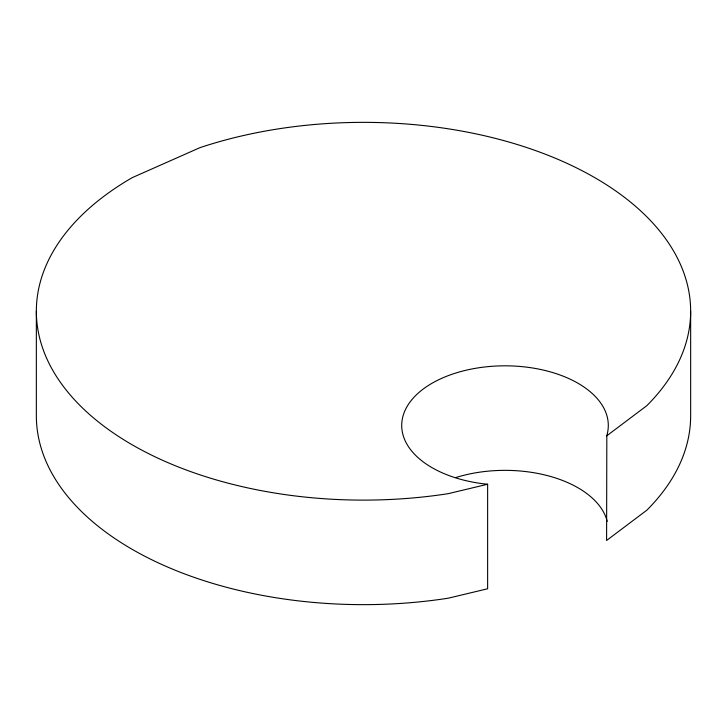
<?xml version="1.0" encoding="UTF-8"?>
<svg xmlns="http://www.w3.org/2000/svg" width="727" height="727" viewBox="0 0 727 727"><rect width="100%" height="100%" fill="white"/><g stroke="black" fill="none" stroke-linecap="round" stroke-linejoin="round"><path stroke-width="1.09" d="M690.65 311.238L690.65 415.762A327.15 188.875 0 0 1 646.821 510.209L606.591 540.479L606.827 435.491A103.298 59.632 0 0 0 522.395 366.672A103.298 59.632 0 0 0 403.194 415.417A103.298 59.632 0 0 0 487.626 484.246L487.626 588.77L448.168 598.212A327.15 188.875 0 0 1 36.35 415.762L36.35 311.238M606.591 435.946L646.821 405.675A327.15 188.875 0 0 0 594.831 177.679A327.15 188.875 0 0 0 199.925 147.663L132.169 177.679A327.15 188.875 0 0 0 80.179 405.675A327.15 188.875 0 0 0 448.168 493.678L487.626 484.246M455.729 477.575A103.298 59.632 0 0 1 607.227 521.386"/></g></svg>
